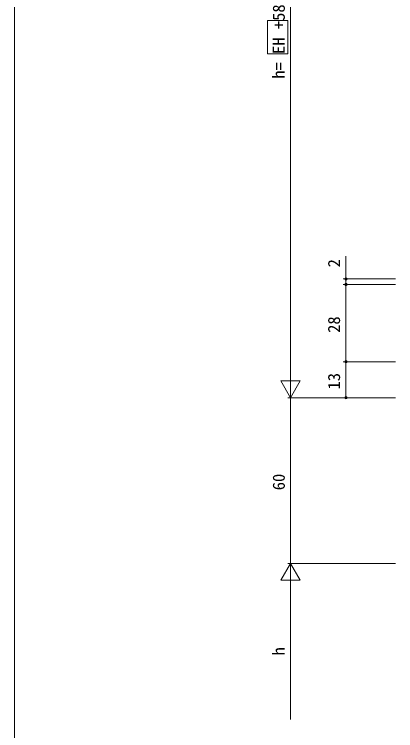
# Model space of a CAD drawing. Units: millimetres, scale not verified. Extents: x -567 to 567, y -403 to 403.
# Drawn here: x -562.7 to -424.7, y -255.1 to 4.3 of the extents above; entities that cross this region are included whole.
import ezdxf
from ezdxf.enums import TextEntityAlignment as Align

# ---------------------------------------------------------------- set-up
doc = ezdxf.new("R2010")
doc.units = ezdxf.units.MM
doc.header["$LTSCALE"] = 2
doc.layers.add('0-4_YKK_12', color=6, linetype='Continuous', lineweight=9)
doc.layers.add('0-8_YKK_A1', color=7, linetype='Continuous', lineweight=9)
doc.styles.add('ＭＳ ゴシック', font='')
doc.styles.get('ＭＳ ゴシック').set_extended_font_data('MS Gothic')

msp = doc.modelspace()

# ---------------------------------------------------------------- linework, layer by layer
at = {"layer": '0-4_YKK_12'}
for p, q in [((-462.726, 123.45), (-462.726, -127.5)), ((-424.726, -91.5), (-443.726, -91.5)), ((-424.726, -93.5), (-443.726, -93.5)), ((-424.726, -93.5), (-443.726, -93.5)), ((-442.726, -93.5), (-442.726, -121.5)), ((-424.726, -121.5), (-443.726, -121.5)), ((-424.726, -121.5), (-443.726, -121.5)), ((-442.726, -121.5), (-442.726, -134.5)), ((-462.726, -134.5), (-462.726, -122.376)), ((-462.726, -134.5), (-466.226, -128.438)), ((-459.226, -128.438), (-466.226, -128.438)), ((-462.726, -134.5), (-459.226, -128.438)), ((-424.726, -134.5), (-463.726, -134.5)), ((-462.726, -134.5), (-462.726, -194.5)), ((-433.642, -134.5), (-443.726, -134.5)), ((-462.726, -194.5), (-466.226, -200.562)), ((-424.726, -194.5), (-463.726, -194.5)), ((-424.726, -194.5), (-463.726, -194.5)), ((-462.726, -194.5), (-459.226, -200.562)), ((-462.726, -194.5), (-462.726, -206.624)), ((-466.226, -200.562), (-459.226, -200.562)), ((-462.726, -201.5), (-462.726, -251))]:
    msp.add_line(p, q, dxfattribs=at)
msp.add_lwpolyline([(-463.768, -10.02), (-471.065, -10.02), (-471.065, 2.114), (-463.768, 2.114)], close=True, dxfattribs=at)
msp.add_lwpolyline([(-442.726, -93.5), (-442.726, -91.5), (-442.726, -83.3)], dxfattribs=at)
for centre in [(-442.726, -91.5), (-442.726, -93.5), (-442.726, -93.5), (-442.726, -121.5), (-442.726, -121.5), (-442.726, -134.5)]:
    msp.add_circle(centre, 0.425, dxfattribs=at)
at = {"layer": '0-8_YKK_A1'}
msp.add_line((-562.726, -351), (-562.726, 399), dxfattribs=at)

# ---------------------------------------------------------------- texts
at = {"layer": '0-4_YKK_12', "style": 'ＭＳ ゴシック'}
for s, p in [('h= EH +58', (-463.526, -18.985)), ('2', (-443.526, -87.3)), ('28', (-443.526, -111.02)), ('13', (-443.526, -131.52)), ('60', (-463.526, -168.02)), ('h', (-463.526, -227.85))]:
    msp.add_text(s, height=4.399, rotation=90, dxfattribs=at).set_placement(p, align=Align.BOTTOM_LEFT)

doc.saveas('drawing.dxf')
